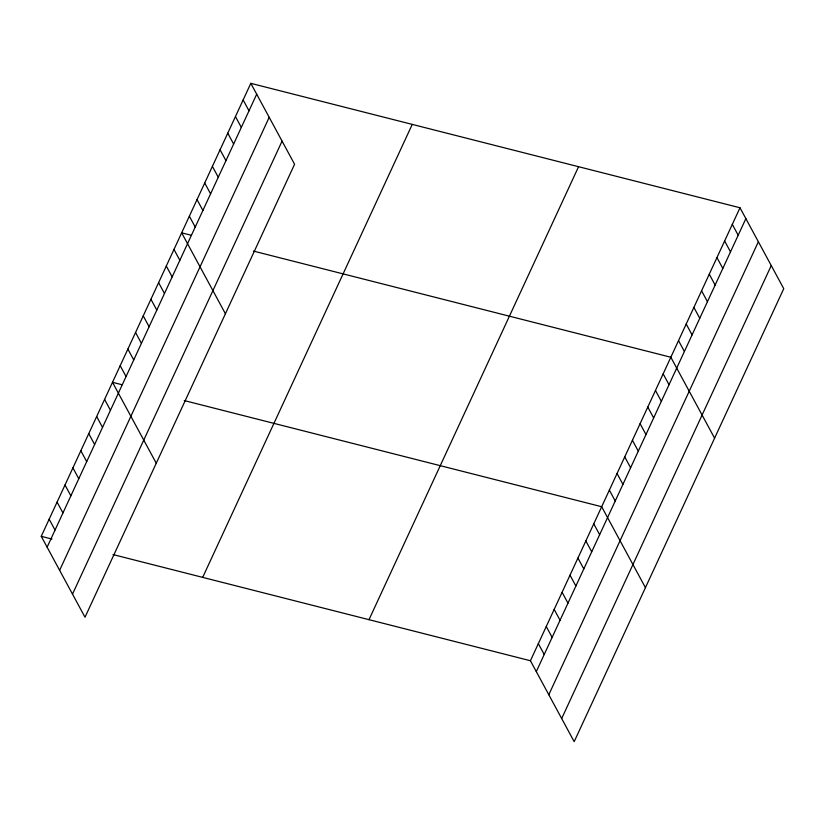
<?xml version="1.0" encoding="UTF-8"?>
<svg xmlns="http://www.w3.org/2000/svg" width="825" height="825" viewBox="0 0 825 825"><rect width="100%" height="100%" fill="white"/><g stroke="black" fill="none" stroke-linecap="round" stroke-linejoin="round"><path stroke-width="1.24" d="M250.821 83.335L294.577 164.257L85.006 617.234L41.25 536.322L250.821 83.335L739.994 207.766L783.75 288.678L574.179 741.665L530.423 660.743L112.994 554.565M47.118 547.181L256.688 94.205M59.627 570.302L269.198 117.325M72.507 594.124L282.067 141.137M202.682 577.376L412.252 124.4M369.002 619.678L578.572 166.702M530.423 660.743L739.994 207.766M536.302 671.602L745.872 218.625M548.8 694.722L758.371 241.746M561.681 718.544L771.251 265.567M191.225 235.259L181.665 232.825L225.411 313.748M253.409 251.068L670.838 357.246L714.594 438.168M122.069 384.739L112.499 382.305L156.255 463.227M184.253 400.558L601.683 506.725L645.439 587.648M41.25 536.322L52.016 539.055M732.311 224.369L738.189 235.228M724.628 240.983L730.496 251.842M716.946 257.586L722.813 268.455M709.263 274.199L715.131 285.058M701.58 290.812L707.448 301.672M693.887 307.416L699.765 318.275M686.204 324.029L692.082 334.888M678.521 340.632L684.399 351.502M663.156 373.849L669.023 384.718M655.473 390.462L661.341 401.321M647.79 407.076L653.658 417.935M640.097 423.679L645.975 434.548M632.414 440.292L638.292 451.151M624.731 456.895L630.609 467.765M617.048 473.509L622.927 484.368M609.366 490.122L615.233 500.981M593.763 523.844L599.641 534.703M585.843 540.952L591.721 551.812M577.933 558.061L583.801 568.93M570.013 575.18L575.881 586.039M562.093 592.288L567.971 603.147M554.183 609.407L560.051 620.266M546.263 626.515L552.131 637.374M538.343 643.624L544.222 654.493M243.138 99.949L249.006 110.808M235.455 116.562L241.323 127.421M227.762 133.165L233.64 144.024M220.079 149.779L225.957 160.638M212.396 166.382L218.274 177.251M204.713 182.995L210.592 193.854M197.031 199.609L202.898 210.468M189.348 216.212L195.216 227.071M173.982 249.428L179.85 260.298M166.289 266.042L172.167 276.901M158.606 282.645L164.484 293.514M150.923 299.258L156.802 310.118M143.241 315.872L149.108 326.731M135.558 332.475L141.426 343.344M127.875 349.088L133.743 359.948M120.192 365.692L126.06 376.561M104.589 399.413L110.457 410.283M96.669 416.532L102.547 427.391M88.749 433.641L94.628 444.5M80.84 450.759L86.707 461.618M72.92 467.868L78.788 478.727M65 484.976L70.878 495.846M57.08 502.095L62.958 512.954M49.17 519.203L55.038 530.062"/></g></svg>
